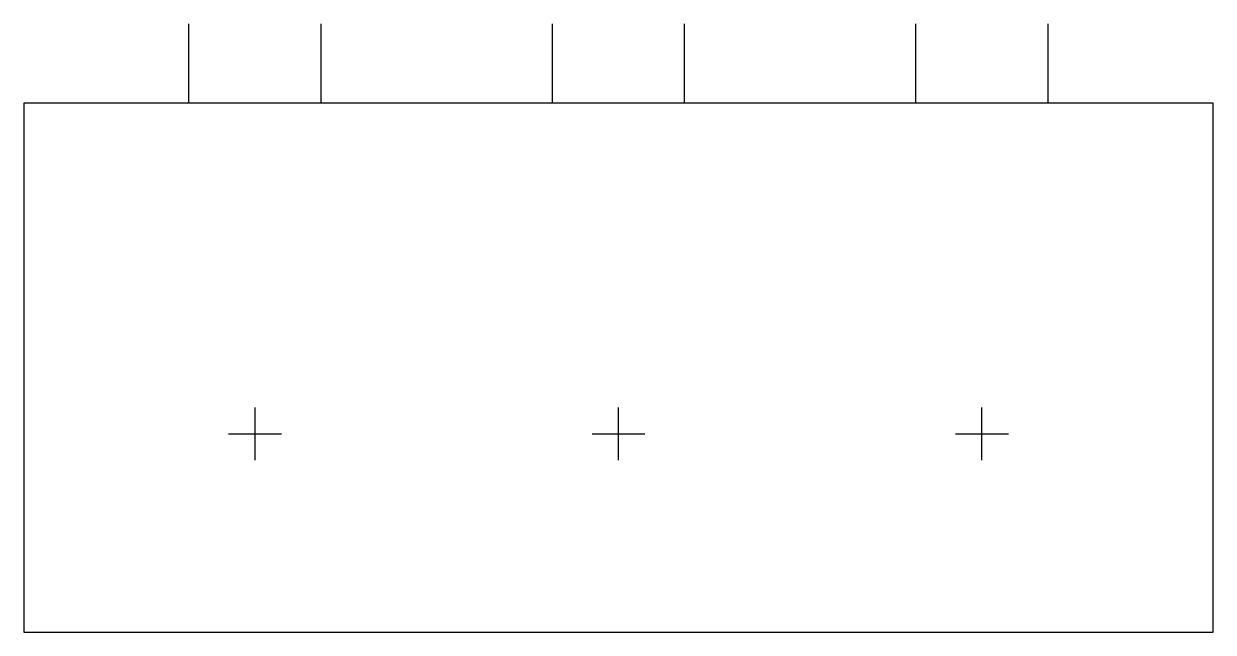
# Model space of a CAD drawing. Header units: metres. Extents: x 0 to 180, y 0 to 92.
import ezdxf

# ---------------------------------------------------------------- set-up
doc = ezdxf.new("R2010")
doc.units = ezdxf.units.M
doc.layers.add('GUIDE', color=3, linetype='Continuous')
doc.layers.add('OUTER', color=7, linetype='Continuous')

msp = doc.modelspace()

# ---------------------------------------------------------------- linework, layer by layer
at = {"layer": 'GUIDE'}
for p, q in [((25, 80), (25, 92)), ((45, 80), (45, 92)), ((80, 80), (80, 92)), ((100, 80), (100, 92)), ((135, 80), (135, 92)), ((155, 80), (155, 92)), ((35, 26), (35, 34)), ((90, 26), (90, 34)), ((145, 26), (145, 34)), ((31, 30), (39, 30)), ((86, 30), (94, 30)), ((141, 30), (149, 30))]:
    msp.add_line(p, q, dxfattribs=at)
at = {"layer": 'OUTER'}
msp.add_lwpolyline([(0, 0), (180, 0), (180, 80), (0, 80), (0, 0)], dxfattribs=at)

doc.saveas('drawing.dxf')
